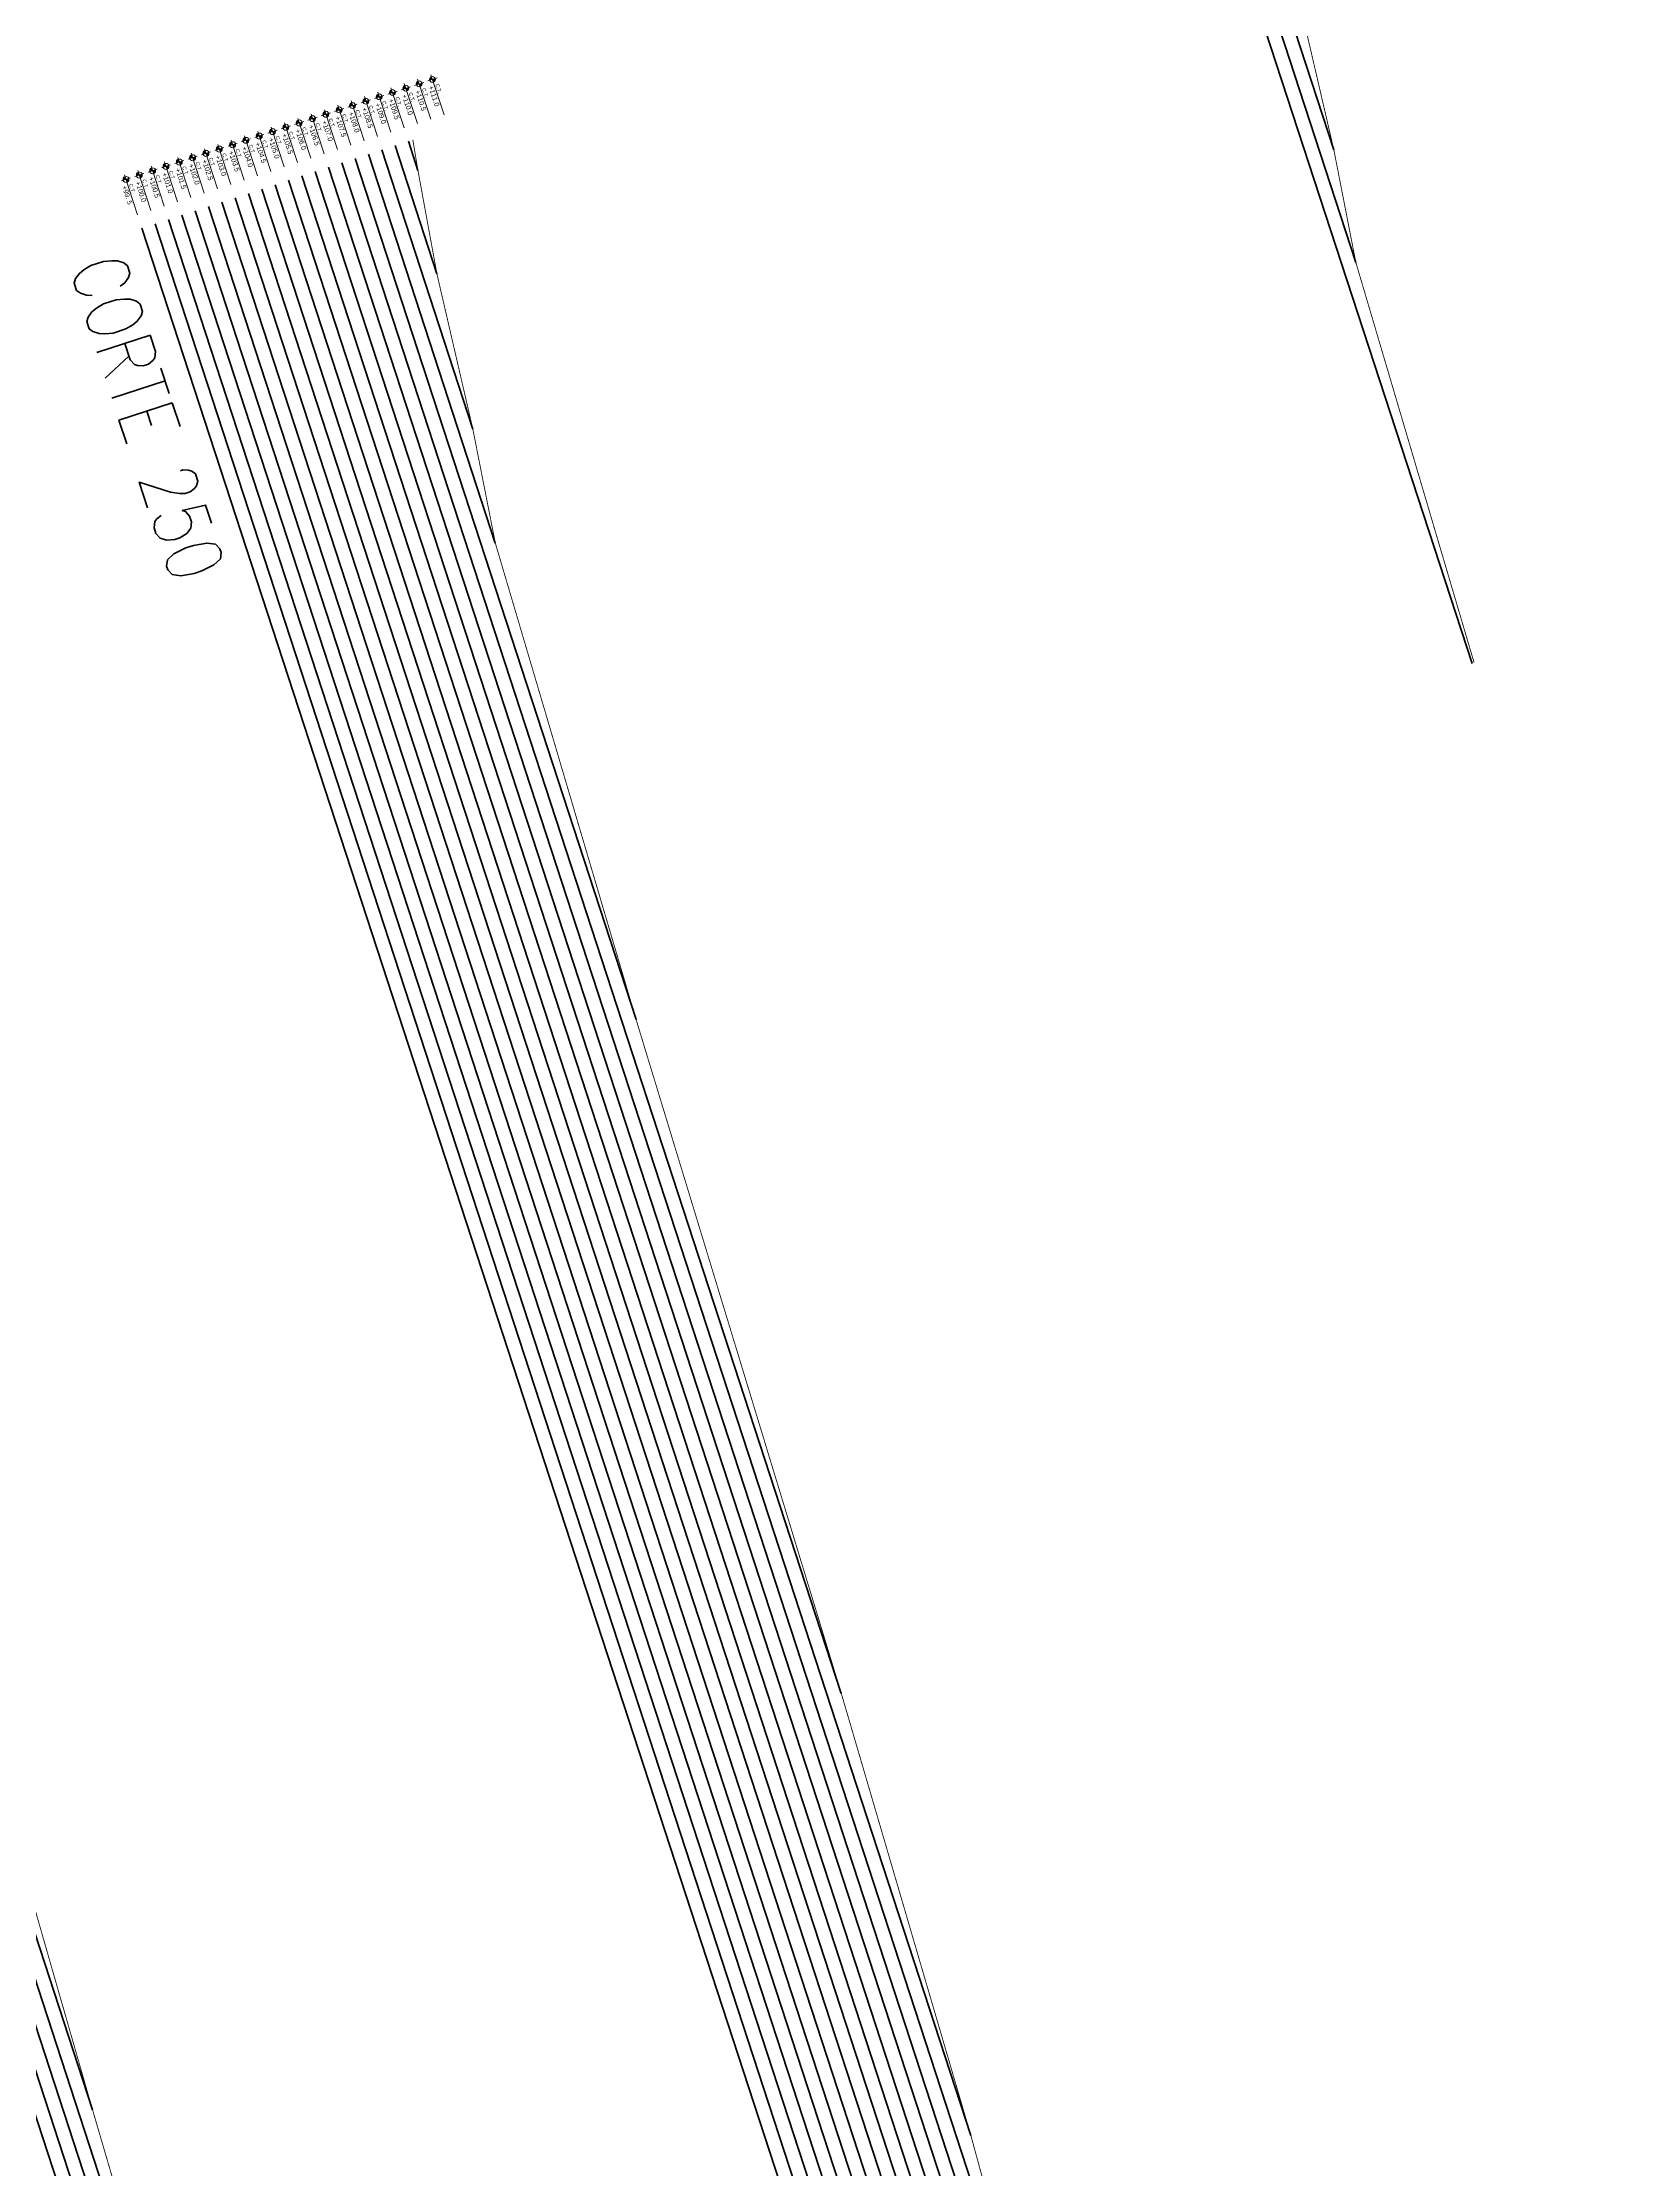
# Model space of a CAD drawing. Header units: metres. Extents: x 733085 to 734585, y 6084499 to 6087418.
# Drawn here: x 733268.9 to 733325.4, y 6086553.2 to 6086629.1 of the extents above; entities that cross this region are included whole.
import ezdxf
from ezdxf.enums import TextEntityAlignment as Align

# ---------------------------------------------------------------- set-up
doc = ezdxf.new("R2010")
doc.units = ezdxf.units.M
doc.header["$LTSCALE"] = 5
doc.header["$MEASUREMENT"] = 0
doc.layers.get('0').update_dxf_attribs({"color": 30})
for name, color, linetype, lineweight in [('A-ELEV-MBE1', 7, 'Continuous', 35), ('U-ANNO-SYMB', 3, 'Continuous', 18), ('U-ANNO-TEXT', 3, 'Continuous', 18)]:
    doc.layers.add(name, color=color, linetype=linetype, lineweight=lineweight)
doc.styles.add('E-ARIAL', font='arial.ttf')
doc.styles.add('E-ROMANS', font='romans.shx', dxfattribs={"width": 0.8})

# ---------------------------------------------------------------- blocks, each defined once
blk = doc.blocks.new('*U18')
at = {"lineweight": 0}
h = blk.add_hatch(color=256, dxfattribs=at)
edge = h.paths.add_edge_path()
edge.add_arc((0, 0), 200, 0, 90)
edge.add_line((0, 200), (0, 0))
edge.add_line((0, 0), (200, 0))
edge = h.paths.add_edge_path()
edge.add_line((0, 0), (-200, 0))
edge.add_arc((0, 0), 200, 180, 270)
edge.add_line((0, -200), (0, 0))
for p, q in [((2500, 0), (-325, 0)), ((0, 325), (0, -325))]:
    blk.add_line(p, q)
blk.add_circle((0, 0), 200)
at = {"style": 'E-ARIAL'}
blk.add_attdef('LEVEL', text='', height=250, dxfattribs=at).set_placement((371, 0), align=Align.BOTTOM_LEFT)
blk.add_attdef('HEIGHT', text='', height=250, dxfattribs=at).set_placement((371, -75), align=Align.TOP_LEFT)

msp = doc.modelspace()

# ---------------------------------------------------------------- linework, layer by layer
at = {"layer": 'A-ELEV-MBE1', "color": 252}
for p, q in [((733319.876, 6086606.939), (733241.186, 6086848.125)), ((733315.732, 6086621.252), (733241.662, 6086848.28)), ((733314.947, 6086625.271), (733242.137, 6086848.435)), ((733282.949, 6086620.844), (733281.455, 6086625.423)), ((733282.273, 6086624.53), (733281.931, 6086625.578)), ((733301.998, 6086554.399), (733279.079, 6086624.648)), ((733297.376, 6086570.177), (733279.554, 6086624.803)), ((733290.055, 6086594.228), (733280.029, 6086624.958)), ((733285.032, 6086611.236), (733280.505, 6086625.113)), ((733284.23, 6086615.306), (733280.98, 6086625.268)), ((733310.285, 6086520.94), (733276.702, 6086623.872)), ((733307.307, 6086531.678), (733277.177, 6086624.027)), ((733306.421, 6086536.007), (733277.653, 6086624.182)), ((733305.705, 6086539.814), (733278.128, 6086624.337)), ((733304.727, 6086544.423), (733278.603, 6086624.492)), ((733311.786, 6086508.28), (733274.325, 6086623.097)), ((733310.171, 6086514.841), (733274.801, 6086623.252)), ((733310.419, 6086515.693), (733275.276, 6086623.407)), ((733310.472, 6086517.143), (733275.751, 6086623.562)), ((733310.509, 6086518.642), (733276.227, 6086623.717)), ((733325.421, 6086460.038), (733272.424, 6086622.476)), ((733311.527, 6086504.235), (733272.899, 6086622.631)), ((733311.611, 6086505.592), (733273.375, 6086622.787)), ((733311.718, 6086506.875), (733273.85, 6086622.942)), ((733278.812, 6086523.896), (733249.128, 6086614.876)), ((733277.684, 6086528.965), (733249.604, 6086615.031)), ((733277.081, 6086532.423), (733250.079, 6086615.186)), ((733275.189, 6086539.836), (733250.554, 6086615.341)), ((733270.663, 6086555.319), (733251.03, 6086615.496))]:
    msp.add_line(p, q, dxfattribs=at)
at = {"layer": 'A-ELEV-MBE1', "ltscale": 0.15}
for points in [[(733313.65, 6086630.86, 0.03, 0.03, 0), (733314.947, 6086625.271, 0.03, 0.03, 0), (733315.732, 6086621.252, 0.03, 0.03, 0), (733319.952, 6086606.964, 0, 0, 0)], [(733254.21, 6086616.534, 0.03, 0.03, 0), (733255.206, 6086612.367, 0.03, 0.03, 0), (733256.648, 6086606.337, 0.03, 0.03, 0), (733258.072, 6086600.358, 0.03, 0.03, 0), (733259.717, 6086593.707, 0.03, 0.03, 0), (733263.274, 6086581.192, 0.03, 0.03, 0), (733266.81, 6086568.741, 0.03, 0.03, 0), (733270.663, 6086555.319, 0.03, 0.03, 0), (733275.189, 6086539.836, 0.03, 0.03, 0), (733277.081, 6086532.423, 0.03, 0.03, 0), (733277.684, 6086528.965, 0.03, 0.03, 0), (733278.812, 6086523.896, 0.03, 0.03, 0), (733279.589, 6086519.902, 0.03, 0.03, 0), (733280.389, 6086515.836, 0.03, 0.03, 0), (733281.239, 6086511.62, 0.03, 0.03, 0), (733282.179, 6086507.128, 0.03, 0.03, 0), (733283.23, 6086502.294, 0.03, 0.03, 0), (733284.354, 6086497.235, 0.03, 0.03, 0), (733285.481, 6086492.17, 0.03, 0.03, 0), (733286.703, 6086486.812, 0.03, 0.03, 0), (733287.568, 6086482.549, 0.03, 0.03, 0), (733295.13, 6086459.371, 0.03, 0.03, 0), (733295.776, 6086457.39, 0.03, 0.03, 0), (733297.446, 6086451.456, 0, 0, 0)]]:
    msp.add_lwpolyline(points, format="xyseb", dxfattribs=at)
at = {"layer": 'A-ELEV-MBE1', "ltscale": 0.15, "const_width": 0.03}
msp.add_lwpolyline([(733282.089, 6086625.63), (733282.273, 6086624.53), (733282.949, 6086620.844), (733284.23, 6086615.306), (733285.032, 6086611.236), (733290.055, 6086594.228), (733297.376, 6086570.177), (733301.998, 6086554.399), (733304.727, 6086544.423), (733305.705, 6086539.814), (733306.421, 6086536.007), (733307.307, 6086531.678), (733310.285, 6086520.94), (733310.509, 6086518.642), (733310.472, 6086517.143), (733310.419, 6086515.693), (733310.171, 6086514.841), (733309.955, 6086513.891), (733310.69, 6086511.639), (733311.786, 6086508.28), (733311.718, 6086506.875)], dxfattribs=at)

# ---------------------------------------------------------------- block references
at = {"layer": 'U-ANNO-SYMB', "color": 1}
ref = msp.add_blockref('*U18', (733281.839, 6086627.47), dxfattribs=dict(at, xscale=0.0005309734512920894, yscale=0.0005309734512920894, zscale=0.0005309734512920894, rotation=288.0695121838982))
ref.add_attrib('LEVEL', 'C.T.', dxfattribs={"layer": '0', "height": 0.1327, "rotation": 288.06951, "style": 'E-ARIAL'}).set_placement((733281.9, 6086627.283), align=Align.BOTTOM_LEFT)
ref.add_attrib('HEIGHT', '+110.0', dxfattribs={"layer": '0', "height": 0.1774, "rotation": 288.06951, "style": 'E-ARIAL'}).set_placement((733281.863, 6086627.271), align=Align.TOP_LEFT)
ref = msp.add_blockref('*U18', (733282.315, 6086627.626), dxfattribs=dict(at, xscale=0.0005309734512920894, yscale=0.0005309734512920894, zscale=0.0005309734512920894, rotation=288.0695121838982))
ref.add_attrib('LEVEL', 'C.T.', dxfattribs={"layer": '0', "height": 0.1327, "rotation": 288.06951, "style": 'E-ARIAL'}).set_placement((733282.376, 6086627.438), align=Align.BOTTOM_LEFT)
ref.add_attrib('HEIGHT', '+110.5', dxfattribs={"layer": '0', "height": 0.1774, "rotation": 288.06951, "style": 'E-ARIAL'}).set_placement((733282.338, 6086627.426), align=Align.TOP_LEFT)
ref = msp.add_blockref('*U18', (733282.79, 6086627.781), dxfattribs=dict(at, xscale=0.0005309734512920894, yscale=0.0005309734512920894, zscale=0.0005309734512920894, rotation=288.0695121838982))
ref.add_attrib('LEVEL', 'C.T.', dxfattribs={"layer": '0', "height": 0.1327, "rotation": 288.06951, "style": 'E-ARIAL'}).set_placement((733282.851, 6086627.593), align=Align.BOTTOM_LEFT)
ref.add_attrib('HEIGHT', '+111.0', dxfattribs={"layer": '0', "height": 0.1774, "rotation": 288.06951, "style": 'E-ARIAL'}).set_placement((733282.813, 6086627.581), align=Align.TOP_LEFT)
ref = msp.add_blockref('*U18', (733279.463, 6086626.695), dxfattribs=dict(at, xscale=0.0005309734512920894, yscale=0.0005309734512920894, zscale=0.0005309734512920894, rotation=288.0695121838982))
ref.add_attrib('LEVEL', 'C.T.', dxfattribs={"layer": '0', "height": 0.1327, "rotation": 288.06951, "style": 'E-ARIAL'}).set_placement((733279.524, 6086626.508), align=Align.BOTTOM_LEFT)
ref.add_attrib('HEIGHT', '+107.5', dxfattribs={"layer": '0', "height": 0.1774, "rotation": 288.06951, "style": 'E-ARIAL'}).set_placement((733279.486, 6086626.495), align=Align.TOP_LEFT)
ref = msp.add_blockref('*U18', (733279.938, 6086626.85), dxfattribs=dict(at, xscale=0.0005309734512920894, yscale=0.0005309734512920894, zscale=0.0005309734512920894, rotation=288.0695121838982))
ref.add_attrib('LEVEL', 'C.T.', dxfattribs={"layer": '0', "height": 0.1327, "rotation": 288.06951, "style": 'E-ARIAL'}).set_placement((733279.999, 6086626.663), align=Align.BOTTOM_LEFT)
ref.add_attrib('HEIGHT', '+108.0', dxfattribs={"layer": '0', "height": 0.1774, "rotation": 288.06951, "style": 'E-ARIAL'}).set_placement((733279.961, 6086626.65), align=Align.TOP_LEFT)
ref = msp.add_blockref('*U18', (733280.413, 6086627.005), dxfattribs=dict(at, xscale=0.0005309734512920894, yscale=0.0005309734512920894, zscale=0.0005309734512920894, rotation=288.0695121838982))
ref.add_attrib('LEVEL', 'C.T.', dxfattribs={"layer": '0', "height": 0.1327, "rotation": 288.06951, "style": 'E-ARIAL'}).set_placement((733280.474, 6086626.818), align=Align.BOTTOM_LEFT)
ref.add_attrib('HEIGHT', '+108.5', dxfattribs={"layer": '0', "height": 0.1774, "rotation": 288.06951, "style": 'E-ARIAL'}).set_placement((733280.437, 6086626.805), align=Align.TOP_LEFT)
ref = msp.add_blockref('*U18', (733280.889, 6086627.16), dxfattribs=dict(at, xscale=0.0005309734512920894, yscale=0.0005309734512920894, zscale=0.0005309734512920894, rotation=288.0695121838982))
ref.add_attrib('LEVEL', 'C.T.', dxfattribs={"layer": '0', "height": 0.1327, "rotation": 288.06951, "style": 'E-ARIAL'}).set_placement((733280.95, 6086626.973), align=Align.BOTTOM_LEFT)
ref.add_attrib('HEIGHT', '+109.0', dxfattribs={"layer": '0', "height": 0.1774, "rotation": 288.06951, "style": 'E-ARIAL'}).set_placement((733280.912, 6086626.961), align=Align.TOP_LEFT)
ref = msp.add_blockref('*U18', (733281.364, 6086627.315), dxfattribs=dict(at, xscale=0.0005309734512920894, yscale=0.0005309734512920894, zscale=0.0005309734512920894, rotation=288.0695121838982))
ref.add_attrib('LEVEL', 'C.T.', dxfattribs={"layer": '0', "height": 0.1327, "rotation": 288.06951, "style": 'E-ARIAL'}).set_placement((733281.425, 6086627.128), align=Align.BOTTOM_LEFT)
ref.add_attrib('HEIGHT', '+109.5', dxfattribs={"layer": '0', "height": 0.1774, "rotation": 288.06951, "style": 'E-ARIAL'}).set_placement((733281.387, 6086627.116), align=Align.TOP_LEFT)
ref = msp.add_blockref('*U18', (733277.086, 6086625.92), dxfattribs=dict(at, xscale=0.0005309734512920894, yscale=0.0005309734512920894, zscale=0.0005309734512920894, rotation=288.0695121838982))
ref.add_attrib('LEVEL', 'C.T.', dxfattribs={"layer": '0', "height": 0.1327, "rotation": 288.06951, "style": 'E-ARIAL'}).set_placement((733277.147, 6086625.732), align=Align.BOTTOM_LEFT)
ref.add_attrib('HEIGHT', '+105.0', dxfattribs={"layer": '0', "height": 0.1774, "rotation": 288.06951, "style": 'E-ARIAL'}).set_placement((733277.109, 6086625.72), align=Align.TOP_LEFT)
ref = msp.add_blockref('*U18', (733277.561, 6086626.075), dxfattribs=dict(at, xscale=0.0005309734512920894, yscale=0.0005309734512920894, zscale=0.0005309734512920894, rotation=288.0695121838982))
ref.add_attrib('LEVEL', 'C.T.', dxfattribs={"layer": '0', "height": 0.1327, "rotation": 288.06951, "style": 'E-ARIAL'}).set_placement((733277.622, 6086625.887), align=Align.BOTTOM_LEFT)
ref.add_attrib('HEIGHT', '+105.5', dxfattribs={"layer": '0', "height": 0.1774, "rotation": 288.06951, "style": 'E-ARIAL'}).set_placement((733277.585, 6086625.875), align=Align.TOP_LEFT)
ref = msp.add_blockref('*U18', (733278.037, 6086626.23), dxfattribs=dict(at, xscale=0.0005309734512920894, yscale=0.0005309734512920894, zscale=0.0005309734512920894, rotation=288.0695121838982))
ref.add_attrib('LEVEL', 'C.T.', dxfattribs={"layer": '0', "height": 0.1327, "rotation": 288.06951, "style": 'E-ARIAL'}).set_placement((733278.098, 6086626.042), align=Align.BOTTOM_LEFT)
ref.add_attrib('HEIGHT', '+106.0', dxfattribs={"layer": '0', "height": 0.1774, "rotation": 288.06951, "style": 'E-ARIAL'}).set_placement((733278.06, 6086626.03), align=Align.TOP_LEFT)
ref = msp.add_blockref('*U18', (733278.512, 6086626.385), dxfattribs=dict(at, xscale=0.0005309734512920894, yscale=0.0005309734512920894, zscale=0.0005309734512920894, rotation=288.0695121838982))
ref.add_attrib('LEVEL', 'C.T.', dxfattribs={"layer": '0', "height": 0.1327, "rotation": 288.06951, "style": 'E-ARIAL'}).set_placement((733278.573, 6086626.197), align=Align.BOTTOM_LEFT)
ref.add_attrib('HEIGHT', '+106.5', dxfattribs={"layer": '0', "height": 0.1774, "rotation": 288.06951, "style": 'E-ARIAL'}).set_placement((733278.535, 6086626.185), align=Align.TOP_LEFT)
ref = msp.add_blockref('*U18', (733278.987, 6086626.54), dxfattribs=dict(at, xscale=0.0005309734512920894, yscale=0.0005309734512920894, zscale=0.0005309734512920894, rotation=288.0695121838982))
ref.add_attrib('LEVEL', 'C.T.', dxfattribs={"layer": '0', "height": 0.1327, "rotation": 288.06951, "style": 'E-ARIAL'}).set_placement((733279.048, 6086626.353), align=Align.BOTTOM_LEFT)
ref.add_attrib('HEIGHT', '+107.0', dxfattribs={"layer": '0', "height": 0.1774, "rotation": 288.06951, "style": 'E-ARIAL'}).set_placement((733279.011, 6086626.34), align=Align.TOP_LEFT)
ref = msp.add_blockref('*U18', (733275.185, 6086625.299), dxfattribs=dict(at, xscale=0.0005309734512920894, yscale=0.0005309734512920894, zscale=0.0005309734512920894, rotation=288.0695121838982))
ref.add_attrib('LEVEL', 'C.T.', dxfattribs={"layer": '0', "height": 0.1327, "rotation": 288.06951, "style": 'E-ARIAL'}).set_placement((733275.246, 6086625.112), align=Align.BOTTOM_LEFT)
ref.add_attrib('HEIGHT', '+103.0', dxfattribs={"layer": '0', "height": 0.1774, "rotation": 288.06951, "style": 'E-ARIAL'}).set_placement((733275.208, 6086625.1), align=Align.TOP_LEFT)
ref = msp.add_blockref('*U18', (733275.66, 6086625.454), dxfattribs=dict(at, xscale=0.0005309734512920894, yscale=0.0005309734512920894, zscale=0.0005309734512920894, rotation=288.0695121838982))
ref.add_attrib('LEVEL', 'C.T.', dxfattribs={"layer": '0', "height": 0.1327, "rotation": 288.06951, "style": 'E-ARIAL'}).set_placement((733275.721, 6086625.267), align=Align.BOTTOM_LEFT)
ref.add_attrib('HEIGHT', '+103.5', dxfattribs={"layer": '0', "height": 0.1774, "rotation": 288.06951, "style": 'E-ARIAL'}).set_placement((733275.683, 6086625.255), align=Align.TOP_LEFT)
ref = msp.add_blockref('*U18', (733276.135, 6086625.609), dxfattribs=dict(at, xscale=0.0005309734512920894, yscale=0.0005309734512920894, zscale=0.0005309734512920894, rotation=288.0695121838982))
ref.add_attrib('LEVEL', 'C.T.', dxfattribs={"layer": '0', "height": 0.1327, "rotation": 288.06951, "style": 'E-ARIAL'}).set_placement((733276.196, 6086625.422), align=Align.BOTTOM_LEFT)
ref.add_attrib('HEIGHT', '+104.0', dxfattribs={"layer": '0', "height": 0.1774, "rotation": 288.06951, "style": 'E-ARIAL'}).set_placement((733276.159, 6086625.41), align=Align.TOP_LEFT)
ref = msp.add_blockref('*U18', (733276.611, 6086625.765), dxfattribs=dict(at, xscale=0.0005309734512920894, yscale=0.0005309734512920894, zscale=0.0005309734512920894, rotation=288.0695121838982))
ref.add_attrib('LEVEL', 'C.T.', dxfattribs={"layer": '0', "height": 0.1327, "rotation": 288.06951, "style": 'E-ARIAL'}).set_placement((733276.672, 6086625.577), align=Align.BOTTOM_LEFT)
ref.add_attrib('HEIGHT', '+104.5', dxfattribs={"layer": '0', "height": 0.1774, "rotation": 288.06951, "style": 'E-ARIAL'}).set_placement((733276.634, 6086625.565), align=Align.TOP_LEFT)
ref = msp.add_blockref('*U18', (733272.808, 6086624.524), dxfattribs=dict(at, xscale=0.0005309734512920894, yscale=0.0005309734512920894, zscale=0.0005309734512920894, rotation=288.0695121838982))
ref.add_attrib('LEVEL', 'C.T.', dxfattribs={"layer": '0', "height": 0.1327, "rotation": 288.06951, "style": 'E-ARIAL'}).set_placement((733272.869, 6086624.336), align=Align.BOTTOM_LEFT)
ref.add_attrib('HEIGHT', '+100.5', dxfattribs={"layer": '0', "height": 0.1774, "rotation": 288.06951, "style": 'E-ARIAL'}).set_placement((733272.831, 6086624.324), align=Align.TOP_LEFT)
ref = msp.add_blockref('*U18', (733273.283, 6086624.679), dxfattribs=dict(at, xscale=0.0005309734512920894, yscale=0.0005309734512920894, zscale=0.0005309734512920894, rotation=288.0695121838982))
ref.add_attrib('LEVEL', 'C.T.', dxfattribs={"layer": '0', "height": 0.1327, "rotation": 288.06951, "style": 'E-ARIAL'}).set_placement((733273.344, 6086624.492), align=Align.BOTTOM_LEFT)
ref.add_attrib('HEIGHT', '+101.0', dxfattribs={"layer": '0', "height": 0.1774, "rotation": 288.06951, "style": 'E-ARIAL'}).set_placement((733273.306, 6086624.479), align=Align.TOP_LEFT)
ref = msp.add_blockref('*U18', (733273.759, 6086624.834), dxfattribs=dict(at, xscale=0.0005309734512920894, yscale=0.0005309734512920894, zscale=0.0005309734512920894, rotation=288.0695121838982))
ref.add_attrib('LEVEL', 'C.T.', dxfattribs={"layer": '0', "height": 0.1327, "rotation": 288.06951, "style": 'E-ARIAL'}).set_placement((733273.82, 6086624.647), align=Align.BOTTOM_LEFT)
ref.add_attrib('HEIGHT', '+101.5', dxfattribs={"layer": '0', "height": 0.1774, "rotation": 288.06951, "style": 'E-ARIAL'}).set_placement((733273.782, 6086624.634), align=Align.TOP_LEFT)
ref = msp.add_blockref('*U18', (733274.234, 6086624.989), dxfattribs=dict(at, xscale=0.0005309734512920894, yscale=0.0005309734512920894, zscale=0.0005309734512920894, rotation=288.0695121838982))
ref.add_attrib('LEVEL', 'C.T.', dxfattribs={"layer": '0', "height": 0.1327, "rotation": 288.06951, "style": 'E-ARIAL'}).set_placement((733274.295, 6086624.802), align=Align.BOTTOM_LEFT)
ref.add_attrib('HEIGHT', '+102.0', dxfattribs={"layer": '0', "height": 0.1774, "rotation": 288.06951, "style": 'E-ARIAL'}).set_placement((733274.257, 6086624.789), align=Align.TOP_LEFT)
ref = msp.add_blockref('*U18', (733274.709, 6086625.144), dxfattribs=dict(at, xscale=0.0005309734512920894, yscale=0.0005309734512920894, zscale=0.0005309734512920894, rotation=288.0695121838982))
ref.add_attrib('LEVEL', 'C.T.', dxfattribs={"layer": '0', "height": 0.1327, "rotation": 288.06951, "style": 'E-ARIAL'}).set_placement((733274.77, 6086624.957), align=Align.BOTTOM_LEFT)
ref.add_attrib('HEIGHT', '+102.5', dxfattribs={"layer": '0', "height": 0.1774, "rotation": 288.06951, "style": 'E-ARIAL'}).set_placement((733274.732, 6086624.944), align=Align.TOP_LEFT)
ref = msp.add_blockref('*U18', (733271.857, 6086624.214), dxfattribs=dict(at, xscale=0.0005309734512920894, yscale=0.0005309734512920894, zscale=0.0005309734512920894, rotation=288.0695121838982))
ref.add_attrib('LEVEL', 'C.T.', dxfattribs={"layer": '0', "height": 0.1327, "rotation": 288.06951, "style": 'E-ARIAL'}).set_placement((733271.918, 6086624.026), align=Align.BOTTOM_LEFT)
ref.add_attrib('HEIGHT', '+99. 5', dxfattribs={"layer": '0', "height": 0.1774, "rotation": 288.06951, "style": 'E-ARIAL'}).set_placement((733271.88, 6086624.014), align=Align.TOP_LEFT)
ref = msp.add_blockref('*U18', (733272.332, 6086624.369), dxfattribs=dict(at, xscale=0.0005309734512920894, yscale=0.0005309734512920894, zscale=0.0005309734512920894, rotation=288.0695121838982))
ref.add_attrib('LEVEL', 'C.T.', dxfattribs={"layer": '0', "height": 0.1327, "rotation": 288.06951, "style": 'E-ARIAL'}).set_placement((733272.394, 6086624.181), align=Align.BOTTOM_LEFT)
ref.add_attrib('HEIGHT', '+100.0', dxfattribs={"layer": '0', "height": 0.1774, "rotation": 288.06951, "style": 'E-ARIAL'}).set_placement((733272.356, 6086624.169), align=Align.TOP_LEFT)

# ---------------------------------------------------------------- texts
at = {"layer": 'U-ANNO-TEXT', "insert": (733269.819, 6086621.1), "char_height": 2, "attachment_point": 7, "rotation": 288.06951, "style": 'E-ROMANS'}
msp.add_mtext('CORTE 250', dxfattribs=at)

doc.saveas('drawing.dxf')
